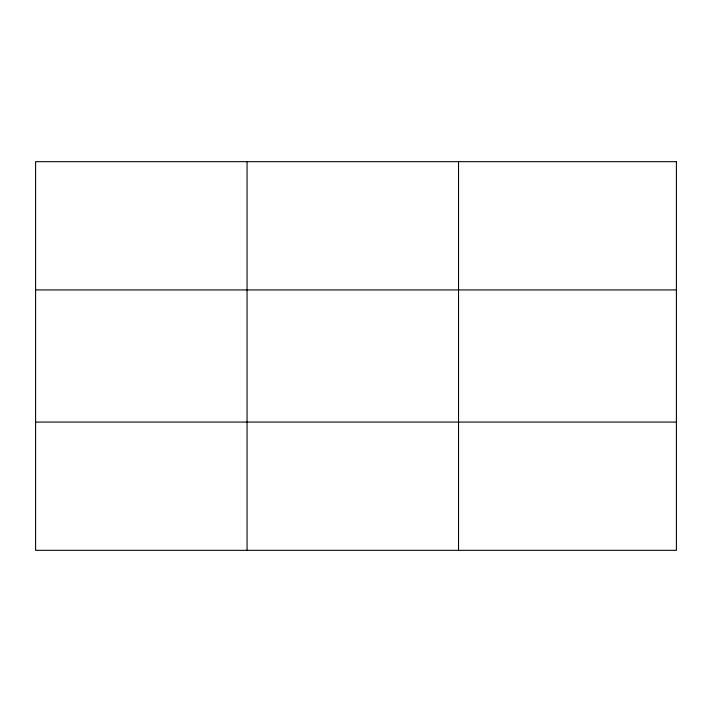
<?xml version="1.0" encoding="UTF-8"?>
<svg xmlns="http://www.w3.org/2000/svg" width="712" height="712" viewBox="0 0 712 712"><rect width="100%" height="100%" fill="white"/><g stroke="black" fill="none" stroke-linecap="round" stroke-linejoin="round"><path stroke-width="1.07" d="M247.064 550.332L247.064 161.668M458.528 550.332L458.528 161.668M35.6 289.926L676.4 289.926M35.6 422.074L676.4 422.074M676.4 161.668L676.4 550.332L35.6 550.332L35.6 161.668L676.4 161.668"/></g></svg>
